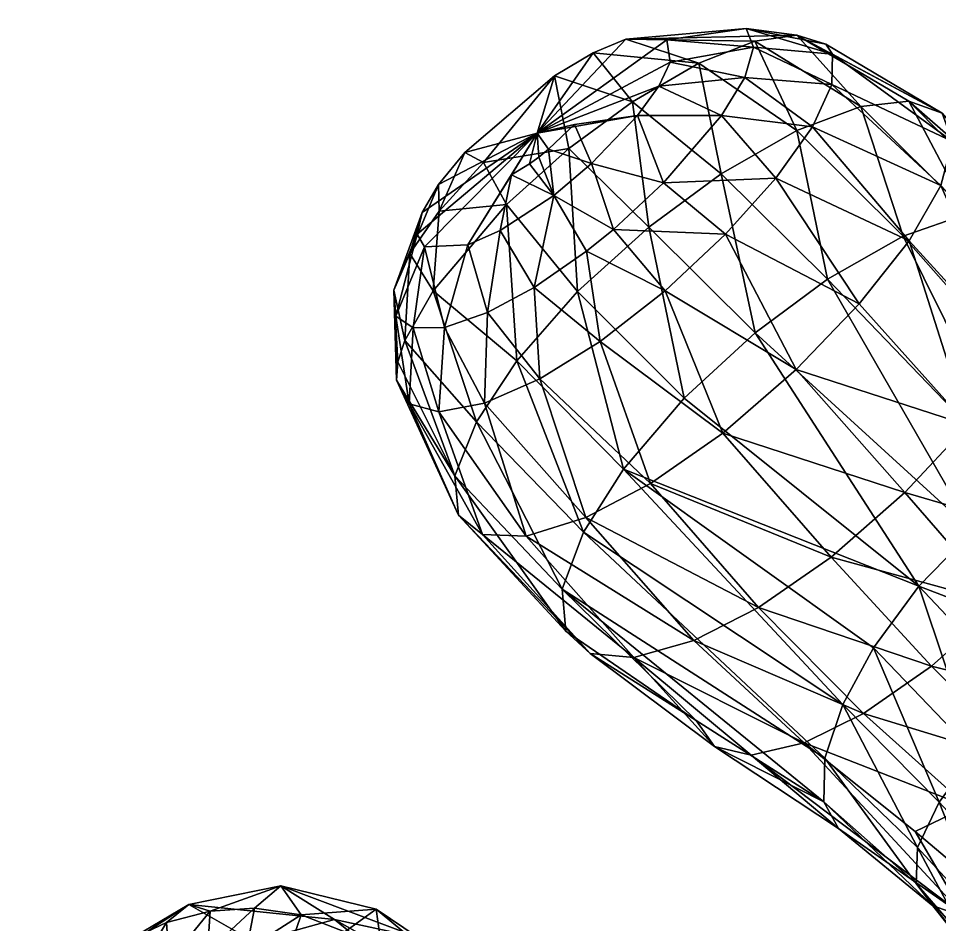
# Model space of a CAD drawing. Extents: x -12.5 to 6.2, y -8.7 to 9.9.
# Drawn here: x -6.625 to -6.011, y 3.712 to 4.316 of the extents above; entities that cross this region are included whole.
import ezdxf

# ---------------------------------------------------------------- set-up
doc = ezdxf.new("R2010")
doc.units = 0
doc.layers.add('OBJ001', color=253, linetype='CONTINUOUS')

# ---------------------------------------------------------------- blocks, each defined once
blk = doc.blocks.new('OBJECT__0')
at = {"layer": 'OBJ001', "color": 253}
mesh = blk.add_polyface(dxfattribs=at)
corners = [(-6.082446, 4.292697, -11.055973), (-6.135182, 4.297292, -11.023523), (-6.082875, 4.27249, -11.014635), (-6.063474, 4.257687, -11.208702), (-6.106189, 4.305416, -11.121719), (-6.031487, 4.261359, -11.165899), (-6.13415, 4.301342, -11.159313), (-6.009371, 4.253214, -11.11541), (-6.086913, 4.299308, -11.077209), (-6.002577, 4.234462, -11.067963), (-6.010195, 4.20506, -11.023104), (-6.095819, 4.244188, -10.978358), (-6.031476, 4.16825, -10.987333), (-6.120148, 4.210093, -10.95109), (-6.064707, 4.126187, -10.963012), (-6.085835, 4.142699, -11.317062), (-6.106274, 4.241761, -11.244881), (-6.035264, 4.171397, -11.29275), (-5.99216, 4.18648, -11.256062), (-5.95981, 4.188934, -11.213008), (-5.937314, 4.179148, -11.16253), (-5.930244, 4.158653, -11.115378), (-5.937684, 4.127386, -11.071105), (-5.958905, 4.088842, -11.036151), (-5.992187, 4.045285, -11.012829), (-6.1066, 4.082532, -10.951514), (-6.134012, 4.106946, -11.326766), (-5.989111, 3.974681, -11.397588), (-5.952334, 4.00367, -11.389573), (-5.971425, 4.098826, -11.332094), (-5.931069, 4.112024, -11.297211), (-5.900008, 4.113318, -11.25628), (-5.87794, 4.102779, -11.20851), (-5.870742, 4.081904, -11.164261), (-5.877599, 4.050604, -11.12312), (-5.897831, 4.012439, -11.09108), (-5.890072, 4.199012, -10.820396), (-5.90188, 4.233592, -10.768724), (-5.903526, 4.229881, -10.842529), (-5.913491, 4.260507, -10.786507), (-5.892979, 4.273722, -10.720016), (-5.906797, 4.316493, -10.742964), (-5.920427, 4.290949, -10.802327), (-5.911442, 4.264928, -10.862607)]
mesh.append_faces([[corners[k] for k in face] for face in [(0, 1, 2), (3, 4, 5), (6, 4, 3), (5, 4, 7), (8, 7, 4), (7, 8, 0), (0, 9, 7), (9, 0, 2), (2, 10, 9), (10, 2, 11), (11, 12, 10), (12, 11, 13), (13, 14, 12), (15, 16, 17), (17, 3, 18), (16, 3, 17), (18, 5, 19), (3, 5, 18), (19, 5, 20), (7, 20, 5), (20, 7, 21), (9, 21, 7), (21, 9, 22), (10, 22, 9), (22, 10, 23), (12, 23, 10), (23, 12, 24), (14, 24, 12), (14, 25, 24), (26, 15, 27), (28, 17, 29), (15, 17, 28), (29, 18, 30), (17, 18, 29), (30, 19, 31), (18, 19, 30), (31, 19, 32), (20, 32, 19), (32, 20, 33), (21, 33, 20), (22, 34, 21), (23, 35, 22), (36, 37, 38), (39, 38, 37), (37, 40, 39), (40, 41, 39), (38, 42, 43), (39, 42, 38)]])
mesh = blk.add_polyface(dxfattribs=at)
corners = [(-6.241976, 4.293619, -11.111087), (-6.279315, 4.239968, -11.039464), (-6.22027, 4.30256, -11.09274), (-6.279315, 4.239968, -11.039464), (-6.192966, 4.302307, -11.044884), (-6.190691, 4.287306, -11.008364), (-6.279315, 4.239968, -11.039464), (-6.279315, 4.239968, -11.039464), (-6.198247, 4.271225, -10.987119), (-6.212418, 4.251794, -10.971028), (-6.254407, 4.245673, -10.998644), (-6.243073, 4.219717, -10.958576), (-6.258092, 4.229729, -11.218417), (-6.267609, 4.278306, -11.122762), (-6.215819, 4.260897, -11.211186), (-6.171624, 4.286694, -11.190903), (-6.13415, 4.301342, -11.159313), (-6.106189, 4.305416, -11.121719), (-6.139946, 4.309677, -11.058186), (-6.086913, 4.299308, -11.077209), (-6.135182, 4.297292, -11.023523), (-6.082446, 4.292697, -11.055973), (-6.140831, 4.277207, -10.990572), (-6.082875, 4.27249, -11.014635), (-6.156344, 4.251679, -10.964044), (-6.095819, 4.244188, -10.978358), (-6.195087, 4.206835, -10.939814), (-6.120148, 4.210093, -10.95109), (-6.228392, 4.175848, -10.935712), (-6.153662, 4.1727, -10.934463), (-6.194059, 4.134774, -10.929854), (-6.246384, 4.161208, -10.938075), (-6.237206, 4.101183, -10.939608), (-6.268137, 4.198513, -10.959539), (-6.252282, 4.134344, -11.273333), (-6.204846, 4.177254, -11.277296), (-6.156684, 4.212771, -11.268439), (-6.106274, 4.241761, -11.244881), (-6.063474, 4.257687, -11.208702), (-6.064707, 4.126187, -10.963012), (-6.1066, 4.082532, -10.951514), (-6.134012, 4.106946, -11.326766), (-6.085835, 4.142699, -11.317062)]
mesh.append_faces([[corners[k] for k in face] for face in [(0, 1, 2), (2, 3, 4), (5, 4, 6), (7, 8, 5), (7, 9, 8), (9, 10, 11), (12, 13, 14), (14, 0, 15), (13, 0, 14), (15, 2, 16), (0, 2, 15), (16, 2, 17), (2, 4, 18), (18, 19, 17), (18, 17, 2), (18, 4, 20), (5, 20, 4), (19, 18, 21), (20, 21, 18), (8, 22, 5), (20, 5, 22), (22, 23, 20), (9, 24, 8), (22, 8, 24), (23, 22, 25), (24, 25, 22), (26, 27, 24), (24, 9, 26), (25, 24, 27), (28, 29, 26), (26, 11, 28), (11, 26, 9), (27, 26, 29), (30, 31, 32), (28, 31, 30), (33, 28, 11), (29, 28, 30), (34, 12, 35), (35, 14, 36), (12, 14, 35), (36, 15, 37), (14, 15, 36), (37, 16, 38), (15, 16, 37), (39, 27, 29), (40, 29, 30), (41, 36, 42), (35, 36, 41), (36, 37, 42)]])
mesh = blk.add_polyface(dxfattribs=at)
corners = [(-6.279315, 4.239968, -11.039464), (-6.344914, 4.20572, -11.107079), (-6.355912, 4.18716, -11.089384), (-6.279315, 4.239968, -11.039464), (-6.327462, 4.227077, -11.119797), (-6.267609, 4.278306, -11.122762), (-6.279315, 4.239968, -11.039464), (-6.241976, 4.293619, -11.111087), (-6.279315, 4.239968, -11.039464), (-6.254407, 4.245673, -10.998644), (-6.212418, 4.251794, -10.971028), (-6.279315, 4.239968, -11.039464), (-6.271643, 4.229227, -10.994874), (-6.243073, 4.219717, -10.958576), (-6.278119, 4.22404, -10.995638), (-6.268137, 4.198513, -10.959539), (-6.279315, 4.239968, -11.039464), (-6.284443, 4.219474, -10.997474), (-6.296405, 4.212183, -11.00381), (-6.303996, 4.175067, -10.975814), (-6.325375, 4.165454, -10.99442), (-6.279315, 4.239968, -11.039464), (-6.354445, 4.164151, -11.042151), (-6.359263, 4.172589, -11.066731), (-6.364229, 4.159856, -11.135847), (-6.374833, 4.135273, -11.107309), (-6.367379, 4.101767, -11.156796), (-6.344569, 4.187964, -11.156621), (-6.348633, 4.134861, -11.186409), (-6.315114, 4.220412, -11.170547), (-6.299781, 4.192434, -11.214215), (-6.258092, 4.229729, -11.218417), (-6.228392, 4.175848, -10.935712), (-6.246384, 4.161208, -10.938075), (-6.281259, 4.137002, -10.951559), (-6.237206, 4.101183, -10.939608), (-6.312318, 4.120317, -10.973449), (-6.341078, 4.110495, -11.004341), (-6.361895, 4.110109, -11.03883), (-6.373366, 4.118032, -11.072746), (-6.292819, 4.088169, -11.25555), (-6.252282, 4.134344, -11.273333)]
mesh.append_faces([[corners[k] for k in face] for face in [(0, 1, 2), (3, 4, 1), (4, 3, 5), (5, 6, 7), (8, 9, 10), (9, 11, 12), (12, 13, 9), (12, 14, 15), (12, 16, 14), (13, 12, 15), (14, 11, 17), (14, 17, 15), (17, 16, 18), (15, 18, 19), (17, 18, 15), (20, 19, 18), (21, 20, 18), (22, 20, 21), (0, 2, 23), (23, 22, 0), (1, 24, 2), (25, 2, 24), (24, 26, 25), (4, 27, 1), (24, 1, 27), (26, 24, 28), (27, 28, 24), (27, 4, 29), (28, 27, 30), (29, 30, 27), (31, 30, 29), (29, 4, 5), (29, 5, 31), (32, 15, 33), (33, 34, 35), (33, 15, 34), (34, 19, 36), (15, 19, 34), (36, 20, 37), (19, 20, 36), (37, 22, 38), (20, 22, 37), (38, 22, 39), (39, 23, 25), (2, 25, 23), (22, 23, 39), (40, 28, 30), (30, 41, 40), (30, 31, 41)]])
mesh = blk.add_polyface(dxfattribs=at)
corners = [(-6.372034, 4.087504, -11.138741), (-6.374833, 4.135273, -11.107309), (-6.367379, 4.101767, -11.156796), (-6.237206, 4.101183, -10.939608), (-6.281259, 4.137002, -10.951559), (-6.27753, 4.076273, -10.961925), (-6.312318, 4.120317, -10.973449), (-6.314319, 4.059991, -10.99443), (-6.341078, 4.110495, -11.004341), (-6.344727, 4.054204, -11.034716), (-6.361895, 4.110109, -11.03883), (-6.364511, 4.059534, -11.076644), (-6.373366, 4.118032, -11.072746), (-6.372959, 4.075344, -11.118517), (-6.334114, 4.011495, -11.190069), (-6.319752, 4.047596, -11.228227), (-6.348633, 4.134861, -11.186409), (-6.292819, 4.088169, -11.25555), (-6.153662, 4.1727, -10.934463), (-6.1066, 4.082532, -10.951514), (-6.064707, 4.126187, -10.963012), (-6.194059, 4.134774, -10.929854), (-6.155606, 4.03993, -10.955081), (-6.203799, 4.006338, -10.974857), (-6.246783, 3.983724, -11.005955), (-6.286672, 3.971273, -11.049163), (-6.315662, 3.972442, -11.096822), (-6.331778, 3.985377, -11.14324), (-6.262604, 3.935995, -11.243163), (-6.248421, 3.97388, -11.280555), (-6.221694, 4.015913, -11.307007), (-6.252282, 4.134344, -11.273333), (-6.181348, 4.063303, -11.323775), (-6.204846, 4.177254, -11.277296), (-6.134012, 4.106946, -11.326766), (-6.083402, 3.95724, -11.007066), (-6.131784, 3.923673, -11.027723), (-6.174929, 3.901656, -11.059436), (-6.244003, 3.893187, -11.15071), (-6.26017, 3.907901, -11.196879), (-6.024856, 3.938008, -11.394492), (-6.075663, 3.859163, -11.356613)]
mesh.append_faces([[corners[k] for k in face] for face in [(0, 1, 2), (3, 4, 5), (5, 6, 7), (4, 6, 5), (7, 8, 9), (6, 8, 7), (9, 10, 11), (8, 10, 9), (11, 12, 13), (10, 12, 11), (13, 1, 0), (12, 1, 13), (14, 0, 2), (2, 15, 14), (15, 2, 16), (16, 17, 15), (18, 19, 20), (21, 3, 22), (21, 22, 19), (3, 5, 23), (3, 23, 22), (5, 7, 24), (5, 24, 23), (7, 9, 25), (7, 25, 24), (9, 11, 26), (9, 26, 25), (11, 13, 27), (11, 27, 26), (13, 0, 14), (13, 14, 27), (28, 15, 29), (14, 15, 28), (29, 17, 30), (15, 17, 29), (30, 31, 32), (17, 31, 30), (32, 33, 34), (31, 33, 32), (35, 23, 36), (22, 23, 35), (23, 24, 36), (24, 25, 37), (26, 27, 38), (39, 14, 28), (27, 14, 39), (30, 32, 40), (32, 34, 40), (29, 30, 41)]])
mesh = blk.add_polyface(dxfattribs=at)
corners = [(-5.992187, 4.045285, -11.012829), (-6.1066, 4.082532, -10.951514), (-6.034211, 4.000493, -11.002413), (-6.155606, 4.03993, -10.955081), (-6.083402, 3.95724, -11.007066), (-6.024856, 3.938008, -11.394492), (-6.134012, 4.106946, -11.326766), (-5.989111, 3.974681, -11.397588), (-6.085835, 4.142699, -11.317062), (-5.952334, 4.00367, -11.389573), (-5.877599, 4.050604, -11.12312), (-5.937684, 4.127386, -11.071105), (-5.897831, 4.012439, -11.09108), (-5.929735, 3.969698, -11.070218), (-5.958905, 4.088842, -11.036151), (-5.969907, 3.926149, -11.0615), (-6.016537, 3.884639, -11.066699), (-6.131784, 3.923673, -11.027723), (-6.061752, 3.853173, -11.086371), (-6.221694, 4.015913, -11.307007), (-6.055212, 3.896914, -11.379543), (-5.900008, 4.113318, -11.25628), (-5.802142, 3.950616, -11.347515), (-5.931069, 4.112024, -11.297211), (-5.87794, 4.102779, -11.20851), (-5.870742, 4.081904, -11.164261), (-5.78098, 3.900742, -11.223951), (-5.843958, 3.93851, -11.148464), (-5.872508, 3.898662, -11.130201), (-5.909351, 3.857913, -11.123123), (-5.952018, 3.819455, -11.128538), (-5.99262, 3.791159, -11.146614), (-6.101275, 3.833515, -11.11593), (-6.011396, 3.793907, -11.410499), (-5.987577, 3.826514, -11.433712), (-6.075663, 3.859163, -11.356613), (-5.954322, 3.863114, -11.447574), (-5.918029, 3.89704, -11.44816), (-5.883223, 3.924412, -11.4375), (-5.848909, 3.944815, -11.41496), (-5.971425, 4.098826, -11.332094), (-5.821787, 3.952748, -11.383578), (-5.77992, 3.924172, -11.263321), (-5.817724, 3.832312, -11.174844), (-5.851, 3.792697, -11.168193), (-5.867505, 3.766093, -11.545284), (-5.826899, 3.791861, -11.543195), (-5.794236, 3.818375, -11.52484)]
mesh.append_faces([[corners[k] for k in face] for face in [(0, 1, 2), (2, 3, 4), (1, 3, 2), (5, 6, 7), (7, 8, 9), (10, 11, 12), (12, 0, 13), (14, 0, 12), (13, 2, 15), (0, 2, 13), (15, 4, 16), (2, 4, 15), (16, 17, 18), (4, 17, 16), (19, 5, 20), (21, 22, 23), (22, 21, 24), (25, 10, 26), (10, 12, 26), (27, 13, 28), (12, 13, 27), (28, 15, 29), (13, 15, 28), (29, 16, 30), (15, 16, 29), (30, 18, 31), (16, 18, 30), (18, 32, 31), (33, 20, 34), (35, 20, 33), (34, 5, 36), (20, 5, 34), (36, 5, 37), (7, 37, 5), (37, 7, 38), (9, 38, 7), (38, 9, 39), (40, 39, 9), (39, 40, 41), (23, 41, 40), (41, 23, 22), (25, 42, 24), (43, 29, 44), (28, 29, 43), (29, 30, 44), (45, 37, 46), (36, 37, 45), (46, 37, 47), (38, 47, 37)]])
mesh = blk.add_polyface(dxfattribs=at)
corners = [(-6.131784, 3.923673, -11.027723), (-6.246783, 3.983724, -11.005955), (-6.174929, 3.901656, -11.059436), (-6.286672, 3.971273, -11.049163), (-6.214946, 3.890401, -11.103016), (-6.315662, 3.972442, -11.096822), (-6.244003, 3.893187, -11.15071), (-6.331778, 3.985377, -11.14324), (-6.26017, 3.907901, -11.196879), (-6.061752, 3.853173, -11.086371), (-6.101275, 3.833515, -11.11593), (-6.136743, 3.825204, -11.156162), (-6.160991, 3.831101, -11.199943), (-6.173273, 3.848355, -11.2423), (-6.262604, 3.935995, -11.243163), (-6.087558, 3.823351, -11.32492), (-6.248421, 3.97388, -11.280555), (-6.075663, 3.859163, -11.356613), (-6.221694, 4.015913, -11.307007), (-6.055212, 3.896914, -11.379543), (-6.078389, 3.776319, -11.248538), (-6.088143, 3.794232, -11.286495), (-6.497251, 3.721359, -11.054692), (-6.498952, 3.6941, -11.006981), (-6.467616, 3.723269, -11.045816), (-6.472999, 3.695565, -11.000927), (-6.526284, 3.713784, -11.064284), (-6.524443, 3.687751, -11.013869), (-6.436612, 3.718832, -11.037787), (-6.445919, 3.691561, -10.995859), (-6.407332, 3.707466, -11.03185), (-6.420425, 3.681621, -10.992671), (-6.38221, 3.690612, -11.028406), (-6.511346, 3.725804, -11.174821), (-6.449995, 3.73817, -11.147679), (-6.386647, 3.722632, -11.122337), (-6.336858, 3.681279, -11.106185), (-6.515395, 3.664466, -11.301225), (-6.565375, 3.690544, -11.198828), (-6.467754, 3.700856, -11.278056), (-6.414226, 3.715817, -11.247829), (-6.358595, 3.703743, -11.215173), (-6.364849, 3.675492, -11.321657), (-6.343454, 3.67575, -11.304186)]
mesh.append_faces([[corners[k] for k in face] for face in [(0, 1, 2), (2, 3, 4), (4, 5, 6), (3, 5, 4), (6, 7, 8), (9, 2, 10), (0, 2, 9), (10, 4, 11), (2, 4, 10), (11, 4, 12), (6, 12, 4), (12, 6, 13), (8, 13, 6), (8, 14, 13), (15, 16, 17), (14, 16, 15), (17, 18, 19), (12, 20, 11), (20, 12, 21), (13, 21, 12), (21, 14, 15), (13, 14, 21), (22, 23, 24), (25, 24, 23), (26, 27, 22), (23, 22, 27), (28, 29, 30), (31, 30, 29), (24, 25, 28), (29, 28, 25), (30, 31, 32), (33, 26, 22), (22, 24, 34), (22, 34, 33), (34, 24, 28), (28, 30, 35), (28, 35, 34), (35, 30, 32), (32, 36, 35), (37, 38, 39), (33, 39, 38), (39, 33, 40), (34, 40, 33), (40, 34, 41), (35, 41, 34), (35, 36, 41), (40, 42, 39), (43, 42, 40), (43, 40, 41)]])
mesh = blk.add_polyface(dxfattribs=at)
corners = [(-5.99262, 3.791159, -11.146614), (-6.101275, 3.833515, -11.11593), (-6.027436, 3.77442, -11.173283), (-5.994092, 3.717625, -11.256581), (-6.136743, 3.825204, -11.156162), (-6.078389, 3.776319, -11.248538), (-6.02581, 3.763718, -11.377535), (-6.075663, 3.859163, -11.356613), (-6.011396, 3.793907, -11.410499), (-6.087558, 3.823351, -11.32492), (-5.851, 3.792697, -11.168193), (-5.952018, 3.819455, -11.128538), (-5.89069, 3.756348, -11.17427), (-5.929329, 3.732281, -11.192699), (-5.963251, 3.72011, -11.21969), (-6.015701, 3.724823, -11.297337), (-6.088143, 3.794232, -11.286495), (-6.026607, 3.739684, -11.337178), (-5.979875, 3.713784, -11.442402), (-5.950971, 3.728915, -11.491601), (-5.987577, 3.826514, -11.433712), (-5.912663, 3.744883, -11.526029), (-5.954322, 3.863114, -11.447574), (-5.867505, 3.766093, -11.545284), (-5.798428, 3.730107, -11.157283), (-5.837508, 3.693192, -11.166004), (-5.88167, 3.674281, -11.188534), (-5.923535, 3.669847, -11.221676), (-5.961293, 3.674994, -11.269327), (-5.98419, 3.68553, -11.325567), (-5.990866, 3.698454, -11.382895), (-5.89965, 3.660222, -11.560112), (-5.923891, 3.662979, -11.531544), (-5.943406, 3.664278, -11.498958), (-5.845367, 3.65541, -11.60187), (-5.873451, 3.65738, -11.583172), (-5.814242, 3.655493, -11.616758), (-5.966568, 3.654732, -11.384917), (-5.957376, 3.663099, -11.461882)]
mesh.append_faces([[corners[k] for k in face] for face in [(0, 1, 2), (2, 1, 3), (4, 3, 1), (3, 4, 5), (6, 7, 8), (9, 7, 6), (10, 11, 12), (12, 11, 13), (0, 13, 11), (13, 0, 14), (2, 14, 0), (14, 2, 3), (3, 5, 15), (15, 16, 17), (5, 16, 15), (17, 9, 6), (16, 9, 17), (18, 8, 19), (6, 8, 18), (19, 20, 21), (8, 20, 19), (21, 22, 23), (20, 22, 21), (24, 12, 25), (10, 12, 24), (25, 12, 26), (13, 26, 12), (26, 13, 27), (14, 27, 13), (27, 14, 28), (3, 28, 14), (28, 3, 29), (15, 29, 3), (29, 17, 30), (15, 17, 29), (30, 6, 18), (17, 6, 30), (19, 31, 32), (32, 33, 18), (32, 18, 19), (21, 34, 35), (35, 31, 19), (35, 19, 21), (36, 34, 21), (36, 21, 23), (37, 29, 30), (18, 33, 38), (38, 30, 18)]])
mesh = blk.add_polyface(dxfattribs=at)
corners = [(-6.521214, 3.150441, -11.093349), (-6.509966, 3.101203, -11.137217), (-6.518545, 3.102203, -11.063457), (-6.53779, 3.567659, -10.965345), (-6.58789, 3.581366, -10.99732), (-6.542358, 3.558728, -10.967217), (-6.491167, 3.539015, -10.964561), (-6.595241, 3.541813, -11.001737), (-6.567427, 3.615104, -10.989482), (-6.531434, 3.576184, -10.963233), (-6.536019, 3.640891, -10.979954), (-6.491167, 3.539015, -10.964561), (-6.505115, 3.593908, -10.957156), (-6.517486, 3.649178, -10.975359), (-6.514841, 3.589579, -10.959017), (-6.538382, 3.507837, -10.972805), (-6.555259, 3.453045, -11.000509), (-6.516554, 3.486294, -10.973779), (-6.517364, 3.432584, -10.998569), (-6.579438, 3.482544, -11.001928), (-6.546411, 3.538328, -10.970305), (-6.491167, 3.539015, -10.964561), (-6.570077, 3.661537, -11.028389), (-6.61595, 3.636194, -11.09804), (-6.578033, 3.683038, -11.083235), (-6.55344, 3.70092, -11.073953), (-6.548353, 3.676823, -11.021121), (-6.526284, 3.713784, -11.064284), (-6.524443, 3.687751, -11.013869), (-6.519181, 3.386167, -11.066146), (-6.575937, 3.416979, -11.07806), (-6.612511, 3.461261, -11.089664), (-6.565375, 3.690544, -11.198828), (-6.511346, 3.725804, -11.174821), (-6.501529, 3.375324, -11.136536), (-6.561629, 3.407228, -11.160186), (-6.571185, 3.557004, -11.311209), (-6.624959, 3.579917, -11.217082), (-6.551343, 3.613254, -11.312902), (-6.604922, 3.638614, -11.21426), (-6.515395, 3.664466, -11.301225), (-6.523407, 3.399463, -11.238941), (-6.600446, 3.453173, -11.182885), (-6.556215, 3.440173, -11.267625), (-6.623281, 3.512614, -11.204442), (-6.573217, 3.494254, -11.293962)]
mesh.append_faces([[corners[k] for k in face] for face in [(0, 1, 2), (3, 4, 5), (5, 6, 3), (7, 5, 4), (8, 9, 10), (3, 11, 9), (4, 3, 8), (9, 8, 3), (10, 12, 13), (14, 12, 10), (9, 14, 10), (15, 16, 17), (18, 17, 16), (16, 15, 19), (15, 20, 19), (15, 21, 20), (20, 5, 7), (20, 11, 5), (19, 20, 7), (8, 10, 22), (23, 4, 8), (22, 24, 23), (23, 8, 22), (25, 26, 27), (28, 27, 26), (26, 10, 28), (13, 28, 10), (22, 10, 26), (24, 22, 25), (26, 25, 22), (29, 18, 16), (16, 30, 29), (30, 16, 19), (19, 31, 30), (24, 32, 23), (32, 24, 25), (25, 27, 33), (25, 33, 32), (34, 30, 35), (29, 30, 34), (30, 31, 35), (36, 37, 38), (38, 39, 40), (32, 40, 39), (35, 41, 34), (41, 42, 43), (35, 42, 41), (43, 44, 45), (45, 37, 36)]])

msp = doc.modelspace()

# ---------------------------------------------------------------- block references
at = {"layer": 'OBJ001'}
msp.add_blockref('OBJECT__0', (0, 0), dxfattribs=at)

doc.saveas('drawing.dxf')
